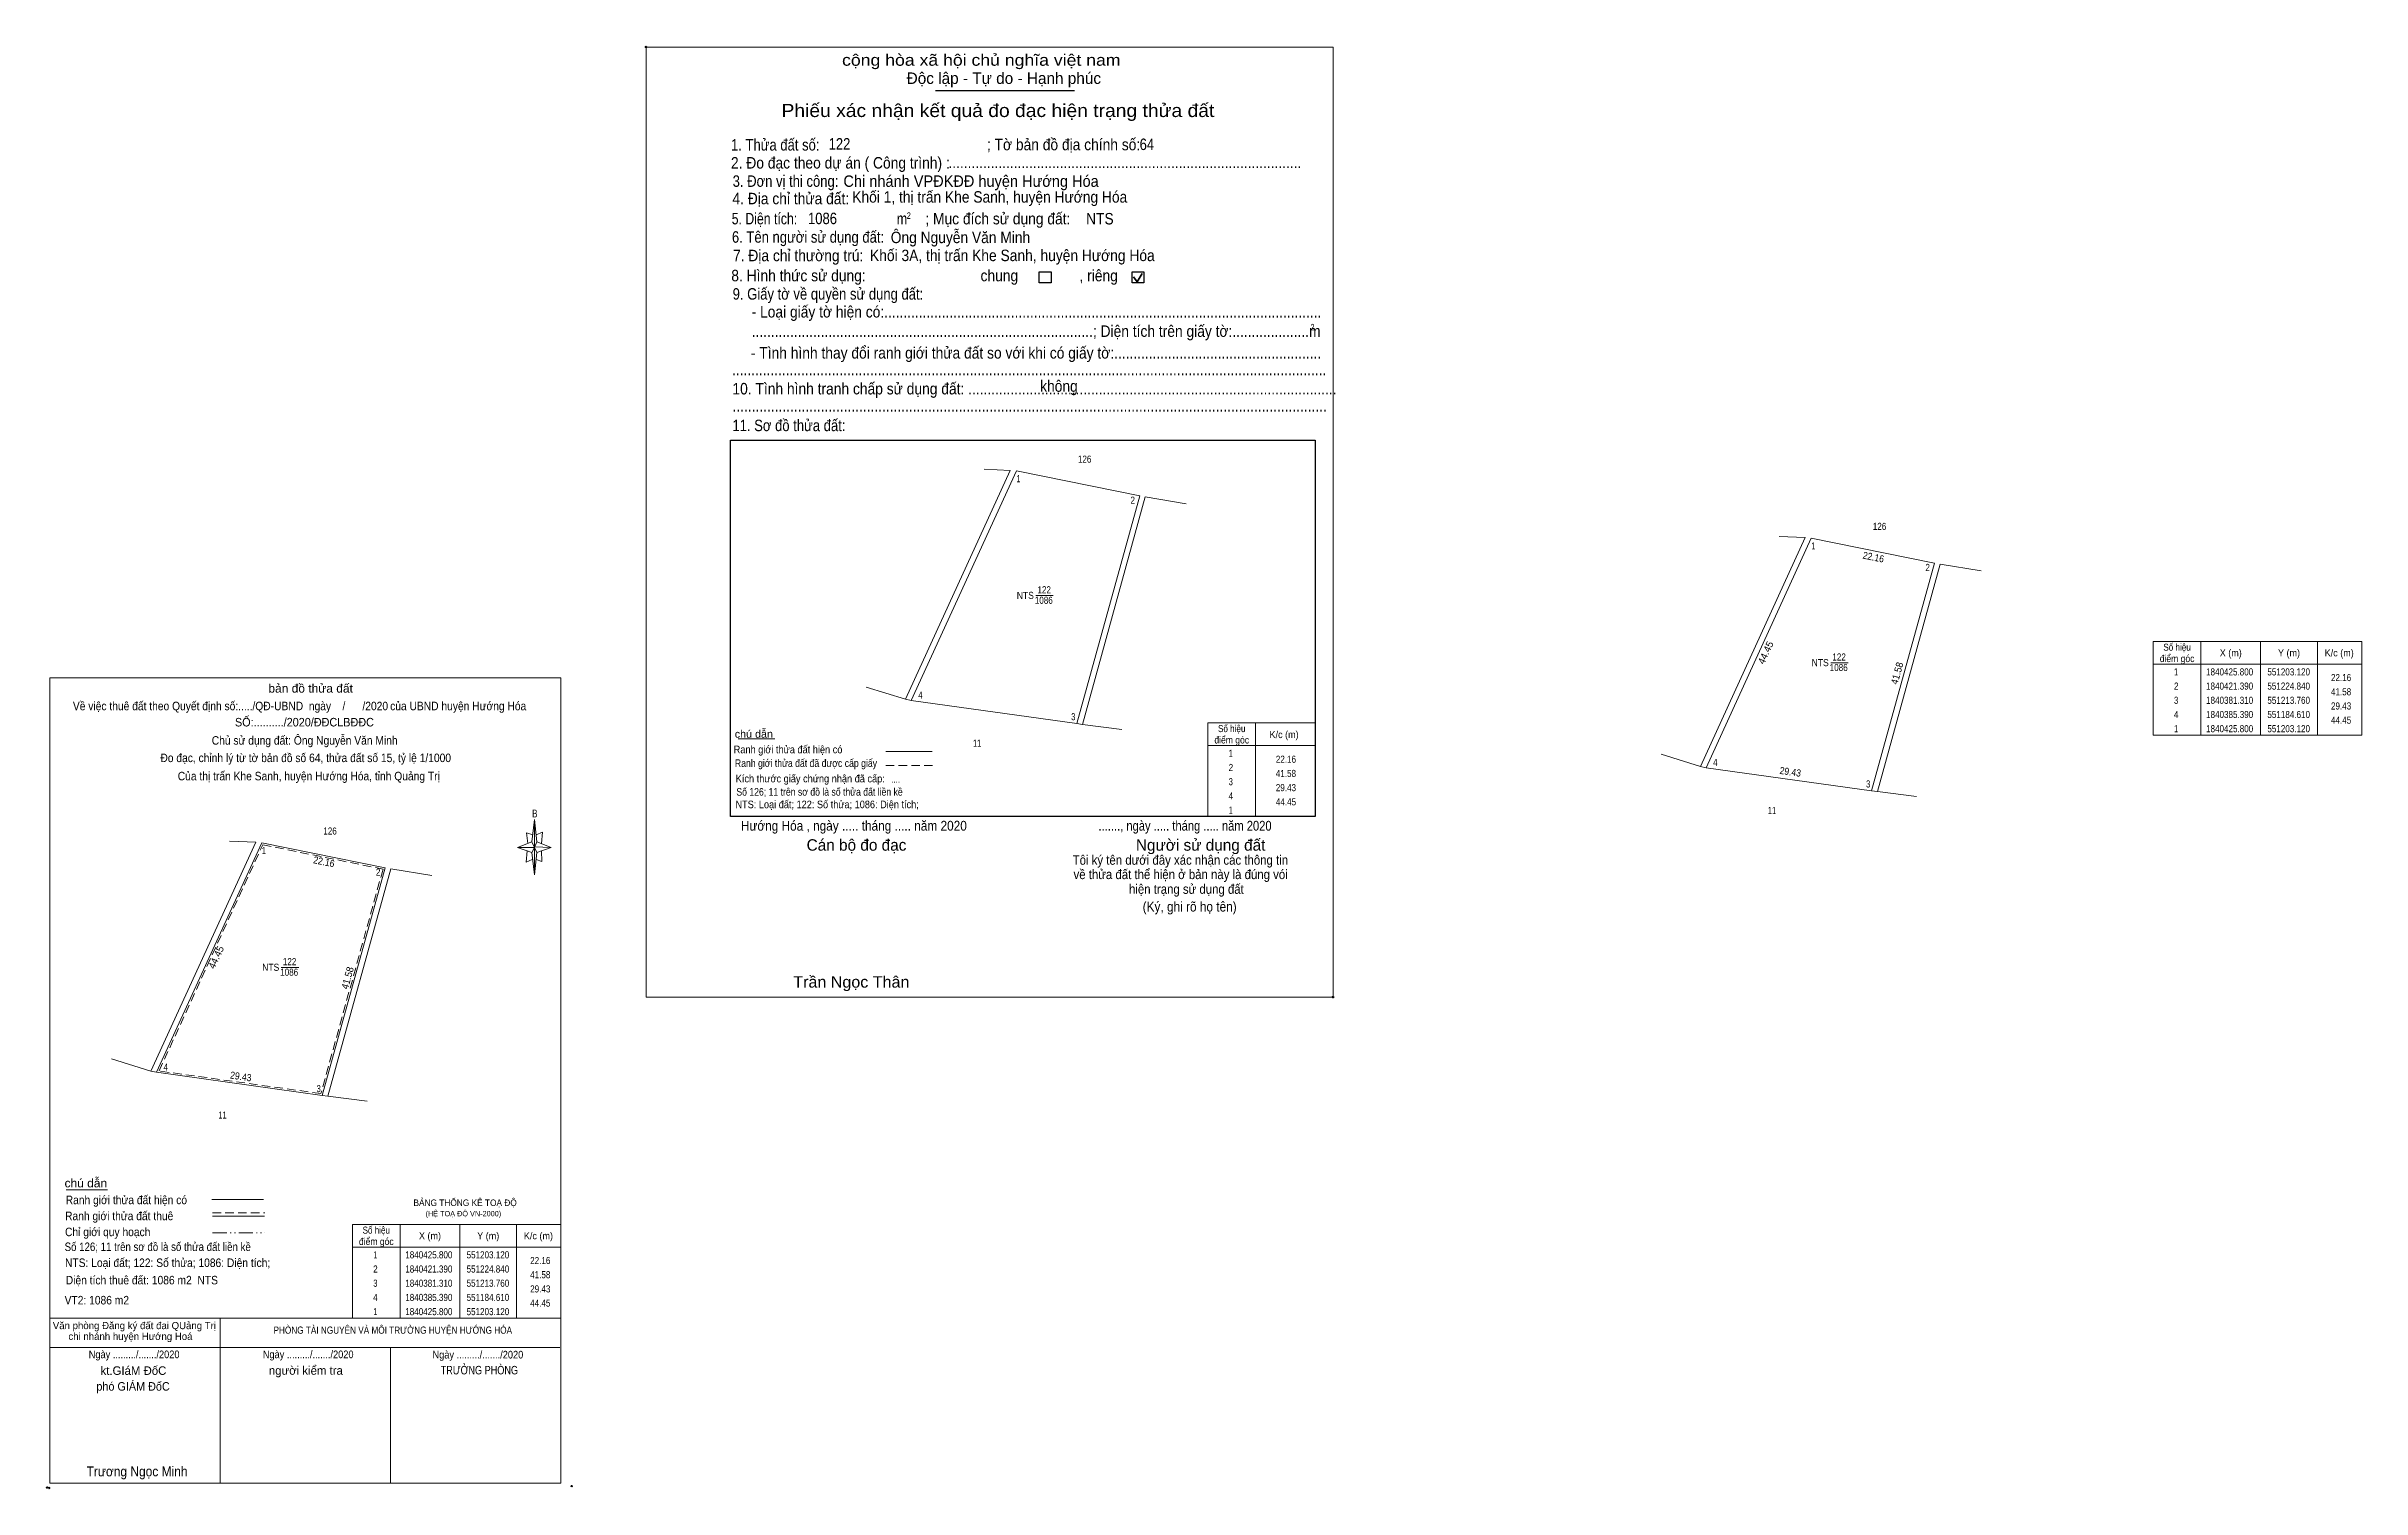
# Model space of a CAD drawing. Header units: metres. Extents: x 550892 to 551300, y 1840258 to 1840512.
import ezdxf
from ezdxf.enums import TextEntityAlignment as Align

# ---------------------------------------------------------------- set-up
doc = ezdxf.new("R2010")
doc.units = ezdxf.units.M
doc.header["$LTSCALE"] = 0.5
doc.header["$PDMODE"] = 32
doc.header["$PDSIZE"] = 0.25
doc.linetypes.add('DASH_DOUBLE_DOT', pattern=[9.2, 5, -1.2, 0.3, -1.2, 0.3, -1.2])
doc.linetypes.add('MEDIUM_DASHED', pattern=[4.5, 3, -1.5])
for name, color, linetype, lineweight in [('1', 7, 'Continuous', 13), ('10', 7, 'Continuous', 13), ('17', 7, 'Continuous', 13), ('2', 7, 'Continuous', 25), ('5', 7, 'Continuous', 13), ('6', 7, 'Continuous', 13), ('63', 7, 'Continuous', 13)]:
    doc.layers.add(name, color=color, linetype=linetype, lineweight=lineweight)

msp = doc.modelspace()

# ---------------------------------------------------------------- linework, layer by layer
at = {"layer": '1'}
for points in [[(551057.53, 1840437.93), (551062.12, 1840437.74), (551043.68, 1840397.45), (551036.74, 1840399.59)], [(551093.1, 1840431.86), (551085.88, 1840433.05), (551074.82, 1840393.02), (551073.82, 1840393.15), (551084.9, 1840433.23), (551063.18, 1840437.64), (551044.67, 1840397.23), (551043.68, 1840397.45), (551062.12, 1840437.74), (551057.53, 1840437.93)], [(551081.73, 1840392.14), (551074.82, 1840393.02), (551085.88, 1840433.05), (551093.1, 1840431.86)], [(551197.47, 1840426.09), (551202.06, 1840425.9), (551183.62, 1840385.61), (551176.68, 1840387.75)], [(551233.04, 1840420.02), (551225.82, 1840421.21), (551214.76, 1840381.18), (551213.76, 1840381.31), (551224.84, 1840421.39), (551203.12, 1840425.8), (551184.61, 1840385.39), (551183.62, 1840385.61), (551202.06, 1840425.9), (551197.47, 1840426.09)], [(551221.67, 1840380.3), (551214.76, 1840381.18), (551225.82, 1840421.21), (551233.04, 1840420.02)]]:
    msp.add_lwpolyline(points, dxfattribs=at)
for points in [[(551063.18, 1840437.64), (551084.9, 1840433.23), (551073.82, 1840393.15), (551044.67, 1840397.23)], [(551203.12, 1840425.8), (551224.84, 1840421.39), (551213.76, 1840381.31), (551184.61, 1840385.39)]]:
    msp.add_lwpolyline(points, close=True, dxfattribs=at)
at = {"layer": '10'}
for p, q in [((551062.12, 1840437.74), (551043.68, 1840397.45)), ((551063.18, 1840437.64), (551044.67, 1840397.23)), ((551057.53, 1840437.93), (551062.12, 1840437.74)), ((551084.9, 1840433.23), (551063.18, 1840437.64)), ((551084.9, 1840433.23), (551073.82, 1840393.15)), ((551085.88, 1840433.05), (551074.82, 1840393.02)), ((551093.1, 1840431.86), (551085.88, 1840433.05)), ((551202.06, 1840425.9), (551183.62, 1840385.61)), ((551203.12, 1840425.8), (551184.61, 1840385.39)), ((551197.47, 1840426.09), (551202.06, 1840425.9)), ((551224.84, 1840421.39), (551203.12, 1840425.8)), ((551224.84, 1840421.39), (551213.76, 1840381.31)), ((551225.82, 1840421.21), (551214.76, 1840381.18)), ((551233.04, 1840420.02), (551225.82, 1840421.21)), ((551036.74, 1840399.59), (551043.68, 1840397.45)), ((551043.68, 1840397.45), (551044.67, 1840397.23)), ((551044.67, 1840397.23), (551073.82, 1840393.15)), ((551073.82, 1840393.15), (551074.82, 1840393.02)), ((551074.82, 1840393.02), (551081.73, 1840392.14)), ((551176.68, 1840387.75), (551183.62, 1840385.61)), ((551183.62, 1840385.61), (551184.61, 1840385.39)), ((551184.61, 1840385.39), (551213.76, 1840381.31)), ((551213.76, 1840381.31), (551214.76, 1840381.18)), ((551214.76, 1840381.18), (551221.67, 1840380.3)), ((550929.27, 1840372.26), (550910.83, 1840331.97)), ((550930.33, 1840372.16), (550911.82, 1840331.75)), ((550924.68, 1840372.45), (550929.27, 1840372.26)), ((550952.05, 1840367.75), (550930.33, 1840372.16)), ((550952.05, 1840367.75), (550940.97, 1840327.67)), ((550953.03, 1840367.57), (550941.97, 1840327.54)), ((550960.25, 1840366.38), (550953.03, 1840367.57)), ((550933.77, 1840350.23), (550936.84, 1840350.23)), ((550903.89, 1840334.11), (550910.83, 1840331.97)), ((550910.83, 1840331.97), (550911.82, 1840331.75)), ((550911.82, 1840331.75), (550940.97, 1840327.67)), ((550940.97, 1840327.67), (550941.97, 1840327.54)), ((550941.97, 1840327.54), (550948.88, 1840326.66))]:
    msp.add_line(p, q, dxfattribs=at)
for points in [[(550924.68, 1840372.45), (550929.27, 1840372.26), (550910.83, 1840331.97), (550903.89, 1840334.11)], [(550960.25, 1840366.38), (550953.03, 1840367.57), (550941.97, 1840327.54), (550940.97, 1840327.67), (550952.05, 1840367.75), (550930.33, 1840372.16), (550911.82, 1840331.75), (550910.83, 1840331.97), (550929.27, 1840372.26), (550924.68, 1840372.45)], [(550948.88, 1840326.66), (550941.97, 1840327.54), (550953.03, 1840367.57), (550960.25, 1840366.38)]]:
    msp.add_lwpolyline(points, dxfattribs=at)
msp.add_lwpolyline([(550930.33, 1840372.16), (550952.05, 1840367.75), (550940.97, 1840327.67), (550911.82, 1840331.75)], close=True, dxfattribs=at)
at = {"layer": '10', "linetype": 'MEDIUM_DASHED'}
msp.add_lwpolyline([(550930.5, 1840371.82), (550951.68, 1840367.52), (550940.75, 1840328), (550912.26, 1840331.99)], close=True, dxfattribs=at)
at = {"layer": '17'}
for p, q in [((551014.21, 1840390.46), (551020.69, 1840390.46)), ((550895.92, 1840311.07), (550903.16, 1840311.07))]:
    msp.add_line(p, q, dxfattribs=at)
at = {"layer": '2'}
for p, q in [((551048.95, 1840504.61), (551073.41, 1840504.61)), ((551012.84, 1840443.05), (551115.8, 1840443.05)), ((551115.8, 1840443.05), (551115.8, 1840376.77))]:
    msp.add_line(p, q, dxfattribs=at)
at = {"layer": '2', "lineweight": 35}
for p, q in [((551083.79, 1840471.83), (551084.48, 1840470.93)), ((551084.48, 1840470.93), (551085.32, 1840472.43))]:
    msp.add_line(p, q, dxfattribs=at)
at = {"layer": '2', "lineweight": 13}
msp.add_lwpolyline([(550998.01, 1840512.28), (551118.95, 1840512.28), (551118.95, 1840345.01), (550998.01, 1840345.01)], close=True, dxfattribs=at)
at = {"layer": '2'}
for points in [[(551067.21, 1840472.69), (551069.29, 1840472.69), (551069.29, 1840470.75), (551067.21, 1840470.75)], [(551083.55, 1840472.69), (551085.63, 1840472.69), (551085.63, 1840470.75), (551083.55, 1840470.75)]]:
    msp.add_lwpolyline(points, close=True, dxfattribs=at)
msp.add_lwpolyline([(551115.8, 1840376.77), (551012.84, 1840376.77), (551012.84, 1840443.05)], dxfattribs=at)
for p in [(550998.01, 1840512.28), (551118.95, 1840345.01)]:
    msp.add_point(p, dxfattribs=at)
at = {"layer": '5'}
for p, q in [((550977.87, 1840372.34), (550978.37, 1840376.24)), ((550977.87, 1840370.44), (550975.37, 1840371.34)), ((550978.77, 1840370.44), (550978.37, 1840366.54)), ((550978.77, 1840372.34), (550981.27, 1840371.34)), ((550979.57, 1840370.74), (550979.67, 1840368.84)), ((550979.67, 1840368.84), (550978.67, 1840369.24)), ((550923, 1840259.4), (550923, 1840288.46)), ((550893, 1840283.3), (550982.8, 1840283.3)), ((550893, 1840283.3), (550982.8, 1840283.3)), ((550893, 1840283.3), (550982.8, 1840283.3)), ((550953, 1840259.4), (550953, 1840283.3))]:
    msp.add_line(p, q, dxfattribs=at)
for points in [[(550893, 1840401.2), (550983, 1840401.2), (550983, 1840259.4), (550893, 1840259.4)], [(550978.37, 1840376.24), (550978.77, 1840372.34), (550978.37, 1840371.34)], [(550978.37, 1840371.34), (550975.37, 1840371.34), (550977.87, 1840372.34), (550978.77, 1840370.44), (550981.27, 1840371.34), (550978.37, 1840371.44)], [(550978.37, 1840371.34), (550978.37, 1840366.54), (550977.87, 1840370.44)]]:
    msp.add_lwpolyline(points, close=True, dxfattribs=at)
for points in [[(550978.07, 1840373.54), (550976.97, 1840373.94), (550977.17, 1840372.04)], [(550978.67, 1840373.54), (550979.77, 1840374.04), (550979.57, 1840372.04)], [(550978.37, 1840371.34), (550977.87, 1840372.34), (550975.37, 1840371.34)], [(550977.07, 1840370.74), (550976.87, 1840368.74), (550977.97, 1840369.24)], [(550978.37, 1840371.34), (550978.77, 1840370.44), (550981.27, 1840371.34)], [(550983, 1840259.4), (550893, 1840259.4), (550893, 1840283.3)]]:
    msp.add_lwpolyline(points, dxfattribs=at)
for p in [(550892.53, 1840258.63), (550892.93, 1840258.56)]:
    msp.add_point(p, dxfattribs=at)
at = {"layer": '6'}
for p, q in [((551040.2, 1840388.26), (551048.39, 1840388.26)), ((550921.52, 1840309.33), (550930.66, 1840309.33)), ((550921.66, 1840306.4), (550930.8, 1840306.4)), ((550893, 1840288.46), (550983, 1840288.46))]:
    msp.add_line(p, q, dxfattribs=at)
at = {"layer": '6', "linetype": 'MEDIUM_DASHED'}
for p, q in [((551040.2, 1840385.75), (551048.42, 1840385.75)), ((550921.66, 1840307.02), (550930.86, 1840307.02))]:
    msp.add_line(p, q, dxfattribs=at)
at = {"layer": '6'}
msp.add_point((550984.9, 1840258.9), dxfattribs=at)
at = {"layer": '63'}
for p, q in [((551066.62, 1840415.71), (551069.69, 1840415.71)), ((551271.73, 1840407.6), (551271.73, 1840391.1)), ((551282.23, 1840407.6), (551282.23, 1840391.1)), ((551292.23, 1840407.6), (551292.23, 1840391.1)), ((551206.56, 1840403.87), (551209.63, 1840403.87)), ((551263.33, 1840403.6), (551300.03, 1840403.6)), ((551105.3, 1840393.27), (551105.3, 1840376.77)), ((551115.8, 1840393.27), (551115.8, 1840376.77)), ((551096.9, 1840389.27), (551115.8, 1840389.27)), ((550954.7, 1840304.96), (550954.7, 1840288.46)), ((550965.2, 1840304.96), (550965.2, 1840288.46)), ((550975.2, 1840304.96), (550975.2, 1840288.46)), ((550946.3, 1840300.96), (550983, 1840300.96))]:
    msp.add_line(p, q, dxfattribs=at)
at = {"layer": '63', "linetype": 'DASH_DOUBLE_DOT'}
msp.add_line((550921.69, 1840303.48), (550930.89, 1840303.48), dxfattribs=at)
at = {"layer": '63'}
for points in [[(551263.33, 1840407.6), (551300.03, 1840407.6), (551300.03, 1840391.1), (551263.33, 1840391.1)], [(550946.3, 1840304.96), (550983, 1840304.96), (550983, 1840288.46), (550946.3, 1840288.46)]]:
    msp.add_lwpolyline(points, close=True, dxfattribs=at)
msp.add_lwpolyline([(551115.8, 1840376.77), (551096.9, 1840376.77), (551096.9, 1840393.27), (551115.8, 1840393.27)], dxfattribs=at)

# ---------------------------------------------------------------- texts
at = {"layer": '1'}
for s, height, width, p in [('NTS', 1.25, 0.9, (551064.76, 1840415.1)), ('1086', 1.25, 0.85, (551068.015, 1840414.24)), ('122', 1.25, 0.85, (551068.085, 1840416.09)), ('NTS', 1.25, 0.9, (551204.7, 1840403.26)), ('1086', 1.25, 0.85, (551207.955, 1840402.4)), ('122', 1.25, 0.85, (551208.025, 1840404.25)), ('BẢNG THỐNG KÊ TOẠ ĐỘ ', 1.15, 0.95, (550966.34, 1840308.21)), ('(HỆ TOẠ ĐỘ VN-2000)', 0.9335, 0.9, (550965.83, 1840306.4))]:
    msp.add_text(s, height=height, dxfattribs=dict(at, width=width)).set_placement(p, align=Align.CENTER)
at = {"layer": '10'}
for s, width, p in [('126', 0.85, (550942.355, 1840373.61)), ('NTS', 0.9, (550931.91, 1840349.62)), ('1086', 0.85, (550935.165, 1840348.76)), ('122', 0.85, (550935.235, 1840350.61)), ('11', 0.75, (550923.425, 1840323.6))]:
    msp.add_text(s, height=1.25, dxfattribs=dict(at, width=width)).set_placement(p, align=Align.CENTER)
for s, width, p in [(' 1', 0.75, (550931.06, 1840370.17)), (' 2', 0.85, (550951.22, 1840366.38)), (' 4', 0.85, (550913.84, 1840332.05)), (' 3', 0.8, (550940.73, 1840328.26))]:
    msp.add_text(s, height=1.25, dxfattribs=dict(at, width=width)).set_placement(p, align=Align.RIGHT)
for s, rotation, width, p in [('22.16', 348.523, 0.9, (550941.161, 1840368.214)), ('41.58', 74.547, 0.95, (550946.043, 1840348.204)), ('29.43', 352.032, 0.9, (550926.568, 1840330.401))]:
    msp.add_text(s, height=1.25, rotation=rotation, dxfattribs=dict(at, width=width)).set_placement(p, align=Align.CENTER)
msp.add_text('44.45', height=1.25, rotation=65.39, dxfattribs=at).set_placement((550922.876, 1840351.74), align=Align.CENTER)
at = {"layer": '2'}
for s, height, width, p in [('cộng hòa xã hội chủ nghĩa việt nam', 2.019, 1.15, (551032.5, 1840508.98)), ('1. Thửa đất số:', 2.019, 0.85, (551012.95, 1840494.05)), ('122', 2.02, 0.85, (551030.13, 1840494.22)), ('; Tờ bản đồ địa chính số:', 2.019, 0.9, (551058, 1840494.1)), ('64', 2.016, 0.85, (551084.89, 1840494.14)), ('2. Đo đạc theo dự án ( Công trình) : ', 2.02, 0.9, (551012.94, 1840490.88)), ('3. Đơn vị thi công:', 2.02, 0.85, (551013.24, 1840487.66)), ('Chi nhánh VPĐKĐĐ huyện Hướng Hóa', 2.015, 0.95, (551032.74, 1840487.66)), ('............................................................................................', 2.02, 0.9, (551051.22, 1840490.95)), ('4. Địa chỉ thửa đất:', 2.02, 0.9, (551013.2, 1840484.59)), ('Khối 1, thị trấn Khe Sanh, huyện Hướng Hóa', 2.016, 0.9, (551034.3, 1840484.88)), ('5. Diện tích:', 2.02, 0.8, (551013.07, 1840481.05)), ('6. Tên người sử dụng đất:', 2.02, 0.85, (551013.11, 1840477.82)), ('1086', 2.02, 0.85, (551026.5, 1840481.09)), ('Ông Nguyễn Văn Minh', 2.016, 0.9, (551041.07, 1840477.75)), ('m', 2.019, 0.8, (551042.15, 1840481.05)), ('2', 1.153, 0.8, (551043.89, 1840482.02)), ('; Mục đích sử dụng đất:', 2.019, 0.9, (551047.16, 1840481.05)), ('NTS', 2.016, 0.9, (551075.46, 1840481.04)), ('7. Địa chỉ thường trú:', 2.02, 0.9, (551013.3, 1840474.56)), ('Khối 3A, thị trấn Khe Sanh, huyện Hướng Hóa', 2.02, 0.9, (551037.42, 1840474.58)), ('8. Hình thức sử dụng:', 2.02, 0.9, (551013, 1840471.03)), ('chung                , riêng', 2.019, 0.9, (551056.88, 1840471.03)), ('9. Giấy tờ về quyền sử dụng đất:', 2.02, 0.85, (551013.24, 1840467.8)), ('     - Loại giấy tờ hiện có:..................................................................................................................', 2.019, 0.9, (551013.2, 1840464.65)), ('     - Tình hình thay đổi ranh giới thửa đất so với khi có giấy tờ:......................................................', 2.019, 0.9, (551013.07, 1840457.42)), ('     .........................................................................................; Diện tích trên giấy tờ:....................m', 2.019, 0.9, (551013.2, 1840461.24)), ('2', 1.153, 0.8, (551114.96, 1840462.37)), ('...........................................................................................................................................................', 2.019, 0.9, (551013.11, 1840454.5)), ('10. Tình hình tranh chấp sử dụng đất: ................................................................................................', 2.02, 0.9, (551013.2, 1840451.11)), ('không', 2.019, 0.9, (551067.37, 1840451.57)), ('...........................................................................................................................................................', 2.019, 0.9, (551013.2, 1840448.1)), ('11. Sơ đồ thửa đất:', 2.02, 0.85, (551013.2, 1840444.64)), ('Hướng Hóa , ngày ..... tháng ..... năm 2020', 1.729, 0.9, (551014.69, 1840374.3)), ('......., ngày ..... tháng ..... năm 2020', 1.729, 0.85, (551077.64, 1840374.3)), ('(Ký, ghi rõ họ tên)', 1.73, 0.9, (551085.42, 1840360.06)), ('Trần Ngọc Thân', 2.015, 1.05, (551023.91, 1840346.66))]:
    msp.add_text(s, height=height, dxfattribs=dict(at, width=width)).set_placement(p)
for s, p in [('Độc lập - Tự do - Hạnh phúc', (551043.87, 1840505.78)), ('Cán bộ đo đạc', (551026.26, 1840370.77)), ('Người sử dụng đất', (551084.23, 1840370.77))]:
    msp.add_text(s, height=2.019, dxfattribs=at).set_placement(p)
for s, height, width, p in [('Phiếu xác nhận kết quả đo đạc hiện trạng thửa đất', 2.306, 1.1, (551059.94, 1840499.95)), ('....', 1.122, 0.95, (551041.93, 1840382.76)), ('Tôi ký tên dưới đây xác nhận các thông tin', 1.668, 0.9, (551092.06, 1840368.3)), ('về thửa đất thể hiện ở bản này là đúng vói', 1.668, 0.9, (551092.105, 1840365.77)), ('hiện trạng sử dụng đất', 1.668, 0.9, (551093.12, 1840363.18))]:
    msp.add_text(s, height=height, dxfattribs=dict(at, width=width)).set_placement(p, align=Align.CENTER)
msp.add_text('.', height=0.577, dxfattribs=at).set_placement((551118.936, 1840344.71), align=Align.CENTER)
at = {"layer": '5'}
for s, height, width, p in [('bản đồ thửa đất', 1.5, 1.05, (550938.94, 1840398.61)), ('Về việc thuê đất theo Quyết định số:...../QĐ-UBND  ngày    /      /2020', 1.5, 0.9, (550924.83, 1840395.5)), ('SỐ:........../2020/ĐĐCLBĐĐC', 1.5, 0.95, (550937.85, 1840392.65)), ('của UBND huyện Hướng Hóa', 1.5, 0.9, (550964.92, 1840395.5)), ('Chủ sử dụng đất: Ông Nguyễn Văn Minh', 1.5, 0.9, (550937.89, 1840389.44)), ('Đo đạc, chỉnh lý từ tờ bản đồ số 64, thửa đất số 15, tỷ lệ 1/1000 ', 1.5, 0.9, (550938.325, 1840386.37)), ('Của thị trấn Khe Sanh, huyện Hướng Hóa, tỉnh Quảng Trị', 1.5, 0.9, (550938.62, 1840383.16)), ('B', 1.378, 0.75, (550978.405, 1840376.63)), ('Ngày ........./......./2020', 1.35, 0.9, (550907.865, 1840281.41)), ('Ngày ........./......./2020', 1.35, 0.9, (550938.505, 1840281.41)), ('Ngày ........./......./2020', 1.35, 0.9, (550968.385, 1840281.36)), ('TRƯỞNG PHÒNG', 1.5, 0.8, (550968.645, 1840278.56)), ('phó GIÁM ĐốC', 1.5, 0.95, (550907.68, 1840275.7)), ('Trương Ngọc Minh', 1.75, 0.9, (550908.385, 1840260.61))]:
    msp.add_text(s, height=height, dxfattribs=dict(at, width=width)).set_placement(p, align=Align.CENTER)
for s, p in [('kt.GIáM ĐốC', (550907.745, 1840278.48)), ('người kiểm tra', (550938.105, 1840278.5))]:
    msp.add_text(s, height=1.5, dxfattribs=at).set_placement(p, align=Align.CENTER)
at = {"layer": '6'}
for s, height, width, p in [('chú dẫn', 1.344, 1.05, (551013.61, 1840390.66)), ('Ranh giới thửa đất hiện có ', 1.344, 0.9, (551013.42, 1840387.92)), ('Ranh giới thửa đất đã được cấp giấy', 1.344, 0.85, (551013.63, 1840385.51)), ('Kích thước giấy chứng nhận đã cấp:', 1.344, 0.9, (551013.78, 1840382.8)), ('NTS: Loại đất; 122: Số thửa; 1086: Diện tích;', 1.34, 0.9, (551013.73, 1840378.25)), ('Số 126; 11 trên sơ đồ là số thửa đất liền kề', 1.34, 0.85, (551013.89, 1840380.46)), ('chú dẫn', 1.5, 1.05, (550895.62, 1840311.49)), ('Ranh giới thửa đất hiện có ', 1.5, 0.9, (550895.82, 1840308.53)), ('Ranh giới thửa đất thuê', 1.5, 0.9, (550895.71, 1840305.71)), ('Số 126; 11 trên sơ đồ là số thửa đất liền kề', 1.5, 0.85, (550895.63, 1840300.28)), ('Chỉ giới quy hoạch', 1.5, 0.9, (550895.7, 1840302.9)), ('NTS: Loại đất; 122: Số thửa; 1086: Diện tích;', 1.5, 0.9, (550895.7, 1840297.47)), ('VT2: 1086 m2', 1.5, 0.9, (550895.63, 1840290.88)), ('Diện tích thuê đất: 1086 m2  NTS', 1.5, 0.9, (550895.83, 1840294.41))]:
    msp.add_text(s, height=height, dxfattribs=dict(at, width=width)).set_placement(p)
for s, p in [(' Văn phòng Đăng ký đất đai QUảng Trị', (550907.68, 1840286.53)), ('chi nhánh huyện Hướng Hoá', (550907.22, 1840284.62))]:
    msp.add_text(s, height=1.267, dxfattribs=at).set_placement(p, align=Align.CENTER)
at = {"layer": '6', "width": 0.85}
msp.add_text('PHÒNG TÀI NGUYÊN VÀ MÔI TRƯỜNG HUYỆN HƯỚNG HÓA', height=1.27, dxfattribs=at).set_placement((550953.405, 1840285.72), align=Align.CENTER)
at = {"layer": '63'}
for s, width, p in [('126', 0.85, (551075.205, 1840439.09)), ('126', 0.85, (551215.145, 1840427.25)), ('Số hiệu', 0.85, (551267.53, 1840405.98)), ('điểm góc', 0.9, (551267.53, 1840403.98)), (' 1', 0.75, (551267.18, 1840401.63)), ('1840425.800', 0.85, (551276.78, 1840401.63)), ('X (m)', 0.95, (551276.98, 1840404.98)), ('551203.120', 0.85, (551287.18, 1840401.63)), ('Y (m)', 0.95, (551287.235, 1840404.98)), ('K/c (m)', 0.95, (551296.075, 1840404.98)), (' 2', 0.85, (551267.185, 1840399.13)), ('1840421.390', 0.85, (551276.78, 1840399.13)), ('551224.840', 0.85, (551287.18, 1840399.13)), (' 4', 0.85, (551267.18, 1840394.13)), (' 3', 0.8, (551267.175, 1840396.63)), ('1840381.310', 0.85, (551276.78, 1840396.63)), ('1840385.390', 0.85, (551276.78, 1840394.13)), ('551213.760', 0.85, (551287.18, 1840396.63)), ('551184.610', 0.85, (551287.18, 1840394.13)), ('11', 0.75, (551056.275, 1840389.08)), ('điểm góc', 0.9, (551101.1, 1840389.65)), ('Số hiệu', 0.85, (551101.1, 1840391.65)), ('K/c (m)', 0.95, (551110.315, 1840390.6)), (' 1', 0.75, (551267.18, 1840391.63)), ('1840425.800', 0.85, (551276.78, 1840391.63)), ('551203.120', 0.85, (551287.18, 1840391.63)), (' 1', 0.75, (551100.75, 1840387.3)), (' 3', 0.8, (551100.745, 1840382.3)), (' 2', 0.85, (551100.755, 1840384.8)), (' 4', 0.85, (551100.75, 1840379.8)), (' 1', 0.75, (551100.75, 1840377.3)), ('11', 0.75, (551196.215, 1840377.24)), ('Số hiệu', 0.85, (550950.5, 1840303.34)), ('điểm góc', 0.9, (550950.5, 1840301.34)), ('X (m)', 0.95, (550959.95, 1840302.34)), ('Y (m)', 0.95, (550970.205, 1840302.34)), ('K/c (m)', 0.95, (550979.045, 1840302.34)), (' 2', 0.85, (550950.155, 1840296.49)), (' 1', 0.75, (550950.15, 1840298.99)), ('1840425.800', 0.85, (550959.75, 1840298.99)), ('1840421.390', 0.85, (550959.75, 1840296.49)), ('551203.120', 0.85, (550970.15, 1840298.99)), ('551224.840', 0.85, (550970.15, 1840296.49)), (' 4', 0.85, (550950.15, 1840291.49)), (' 3', 0.8, (550950.145, 1840293.99)), ('1840381.310', 0.85, (550959.75, 1840293.99)), ('1840385.390', 0.85, (550959.75, 1840291.49)), ('551213.760', 0.85, (550970.15, 1840293.99)), ('551184.610', 0.85, (550970.15, 1840291.49)), (' 1', 0.75, (550950.15, 1840288.99)), ('1840425.800', 0.85, (550959.75, 1840288.99)), ('551203.120', 0.85, (550970.15, 1840288.99))]:
    msp.add_text(s, height=1.25, dxfattribs=dict(at, width=width)).set_placement(p, align=Align.CENTER)
for s, width, p in [(' 1', 0.75, (551063.91, 1840435.65)), (' 2', 0.85, (551084.07, 1840431.86)), (' 1', 0.75, (551203.85, 1840423.81)), (' 2', 0.85, (551224.01, 1840420.02)), (' 4', 0.85, (551046.69, 1840397.53)), ('41.58', 0.85, (551298.18, 1840398.13)), ('22.16', 0.85, (551298.18, 1840400.63)), (' 3', 0.8, (551073.58, 1840393.74)), ('44.45', 0.85, (551298.18, 1840393.13)), ('29.43', 0.85, (551298.18, 1840395.63)), ('22.16', 0.85, (551112.42, 1840386.25)), (' 4', 0.85, (551186.63, 1840385.69)), ('41.58', 0.85, (551112.42, 1840383.75)), ('29.43', 0.85, (551112.42, 1840381.25)), (' 3', 0.8, (551213.52, 1840381.9)), ('44.45', 0.85, (551112.42, 1840378.75)), ('41.58', 0.85, (550981.15, 1840295.49)), ('22.16', 0.85, (550981.15, 1840297.99)), ('29.43', 0.85, (550981.15, 1840292.99)), ('44.45', 0.85, (550981.15, 1840290.49))]:
    msp.add_text(s, height=1.25, dxfattribs=dict(at, width=width)).set_placement(p, align=Align.RIGHT)
for s, rotation, width, p in [('22.16', 348.523, 0.9, (551213.951, 1840421.854)), ('41.58', 74.547, 0.95, (551218.833, 1840401.843)), ('29.43', 352.032, 0.9, (551199.358, 1840384.041))]:
    msp.add_text(s, height=1.25, rotation=rotation, dxfattribs=dict(at, width=width)).set_placement(p, align=Align.CENTER)
msp.add_text('44.45', height=1.25, rotation=65.39, dxfattribs=at).set_placement((551195.666, 1840405.38), align=Align.CENTER)

doc.saveas('drawing.dxf')
